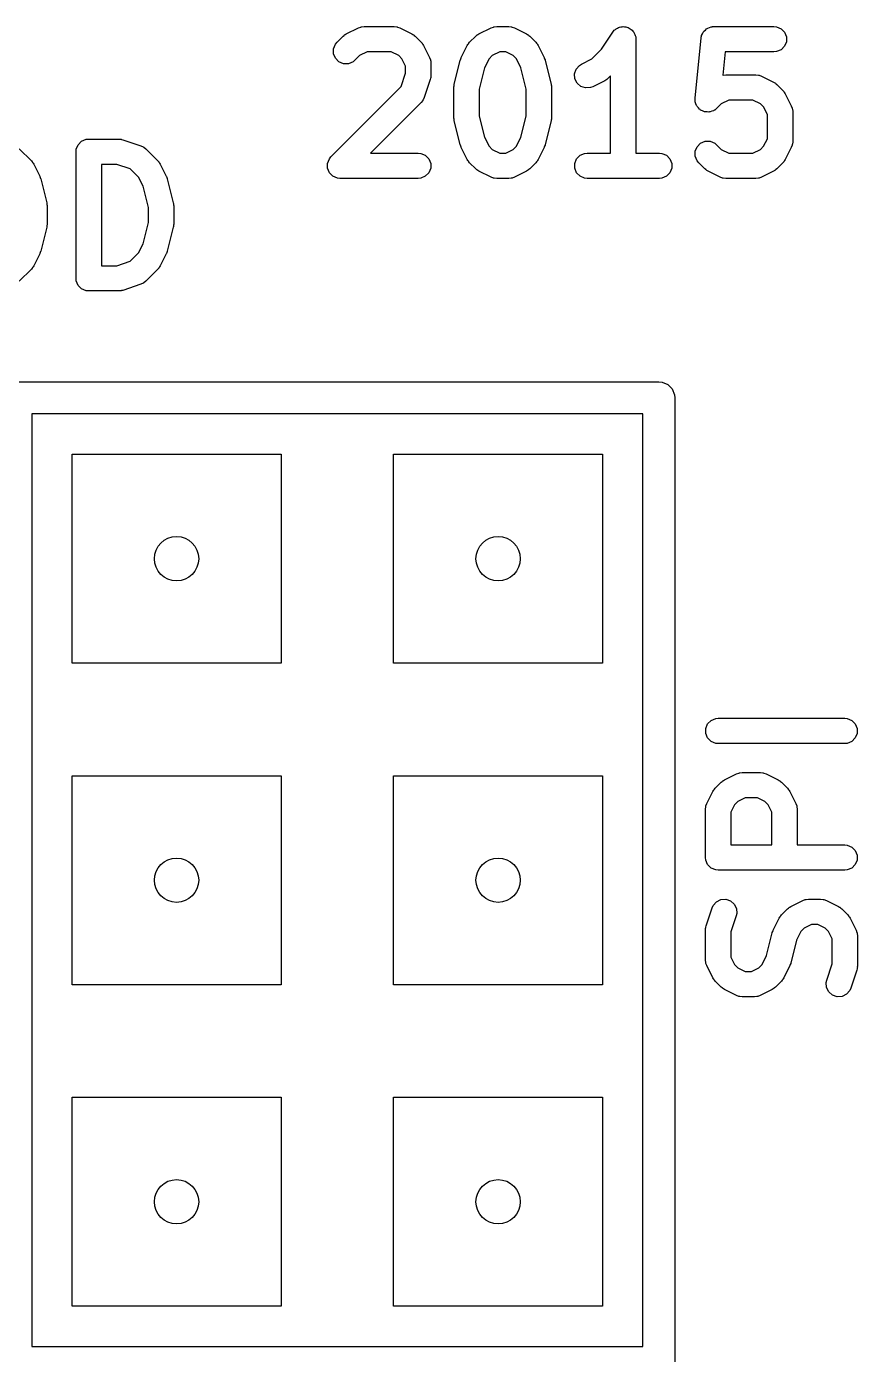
# Model space of a CAD drawing. Extents: x -4.27 to -3.21, y 5.41 to 6.94.
# Drawn here: x -3.4717 to -3.2133, y 6.1225 to 6.5355 of the extents above; entities that cross this region are included whole.
import ezdxf

# ---------------------------------------------------------------- set-up
doc = ezdxf.new("R2010")
doc.units = 0
doc.header["$MEASUREMENT"] = 0
doc.layers.add('BLACK', color=7, linetype='CONTINUOUS')

msp = doc.modelspace()

# ---------------------------------------------------------------- linework, layer by layer
at = {"layer": 'BLACK', "linetype": 'CONTINUOUS'}
for p, q in [((-3.37221, 6.53321), (-3.36846, 6.53509)), ((-3.36846, 6.53509), (-3.36774, 6.53536)), ((-3.36774, 6.53536), (-3.3676, 6.53537)), ((-3.3676, 6.53537), (-3.36746, 6.53543)), ((-3.36746, 6.53543), (-3.3667, 6.5355)), ((-3.3667, 6.5355), (-3.35732, 6.5355)), ((-3.35732, 6.5355), (-3.35655, 6.53543)), ((-3.35655, 6.53543), (-3.35642, 6.53537)), ((-3.35642, 6.53537), (-3.35628, 6.53536)), ((-3.35628, 6.53536), (-3.35556, 6.53509)), ((-3.35556, 6.53509), (-3.35181, 6.53321)), ((-3.33096, 6.53321), (-3.32721, 6.53509)), ((-3.32721, 6.53509), (-3.32649, 6.53536)), ((-3.32649, 6.53536), (-3.32635, 6.53537)), ((-3.32635, 6.53537), (-3.32622, 6.53543)), ((-3.32622, 6.53543), (-3.32545, 6.5355)), ((-3.32545, 6.5355), (-3.3217, 6.5355)), ((-3.3217, 6.5355), (-3.32093, 6.53543)), ((-3.32093, 6.53543), (-3.3208, 6.53537)), ((-3.3208, 6.53537), (-3.32066, 6.53536)), ((-3.32066, 6.53536), (-3.31994, 6.53509)), ((-3.31994, 6.53509), (-3.31619, 6.53321)), ((-3.29289, 6.52845), (-3.28936, 6.53375)), ((-3.28936, 6.53375), (-3.28935, 6.53376)), ((-3.28936, 6.53375), (-3.28936, 6.53375)), ((-3.28936, 6.53375), (-3.28936, 6.53375)), ((-3.28935, 6.53376), (-3.28887, 6.53435)), ((-3.28887, 6.53435), (-3.28854, 6.53456)), ((-3.28854, 6.53456), (-3.28827, 6.53484)), ((-3.28827, 6.53484), (-3.28791, 6.53499)), ((-3.28791, 6.53499), (-3.28759, 6.5352)), ((-3.28759, 6.5352), (-3.28721, 6.53528)), ((-3.28721, 6.53528), (-3.28685, 6.53543)), ((-3.28685, 6.53543), (-3.28646, 6.53543)), ((-3.28646, 6.53543), (-3.28609, 6.5355)), ((-3.28609, 6.5355), (-3.2857, 6.53543)), ((-3.2857, 6.53543), (-3.28531, 6.53543)), ((-3.28531, 6.53543), (-3.28496, 6.53528)), ((-3.28496, 6.53528), (-3.28458, 6.53521)), ((-3.28458, 6.53521), (-3.28425, 6.53499)), ((-3.28425, 6.53499), (-3.28389, 6.53484)), ((-3.28389, 6.53484), (-3.28362, 6.53457)), ((-3.28362, 6.53457), (-3.2833, 6.53435)), ((-3.2833, 6.53435), (-3.28308, 6.53403)), ((-3.28308, 6.53403), (-3.28281, 6.53375)), ((-3.28281, 6.53375), (-3.28266, 6.5334)), ((-3.26145, 6.53322), (-3.26123, 6.53375)), ((-3.26123, 6.53375), (-3.26109, 6.53389)), ((-3.26109, 6.53389), (-3.261, 6.53407)), ((-3.261, 6.53407), (-3.26055, 6.53443)), ((-3.26055, 6.53443), (-3.26015, 6.53484)), ((-3.26015, 6.53484), (-3.25996, 6.53492)), ((-3.25996, 6.53492), (-3.25981, 6.53504)), ((-3.25981, 6.53504), (-3.25926, 6.53521)), ((-3.25926, 6.53521), (-3.25873, 6.53543)), ((-3.25873, 6.53543), (-3.25843, 6.53546)), ((-3.25843, 6.53546), (-3.25834, 6.53548)), ((-3.25834, 6.53548), (-3.25824, 6.53548)), ((-3.25824, 6.53548), (-3.25796, 6.5355)), ((-3.25796, 6.5355), (-3.23921, 6.5355)), ((-3.23921, 6.5355), (-3.23844, 6.53543)), ((-3.23844, 6.53543), (-3.23703, 6.53484)), ((-3.23703, 6.53484), (-3.23594, 6.53375)), ((-3.23594, 6.53375), (-3.23535, 6.53233)), ((-3.37618, 6.52858), (-3.37559, 6.53)), ((-3.37559, 6.53), (-3.3751, 6.5306)), ((-3.3751, 6.5306), (-3.37323, 6.53248)), ((-3.37323, 6.53248), (-3.37293, 6.53272)), ((-3.37293, 6.53272), (-3.37286, 6.5328)), ((-3.37286, 6.5328), (-3.37274, 6.53288)), ((-3.37274, 6.53288), (-3.37263, 6.53296)), ((-3.37263, 6.53296), (-3.37254, 6.533)), ((-3.37254, 6.533), (-3.37221, 6.53321)), ((-3.35181, 6.53321), (-3.35148, 6.533)), ((-3.35148, 6.533), (-3.35139, 6.53296)), ((-3.35139, 6.53296), (-3.35128, 6.53288)), ((-3.35128, 6.53288), (-3.35116, 6.5328)), ((-3.35116, 6.5328), (-3.35109, 6.53272)), ((-3.35109, 6.53272), (-3.35079, 6.53248)), ((-3.35079, 6.53248), (-3.34891, 6.5306)), ((-3.34891, 6.5306), (-3.34867, 6.5303)), ((-3.34867, 6.5303), (-3.34859, 6.53023)), ((-3.34859, 6.53023), (-3.34851, 6.53011)), ((-3.34851, 6.53011), (-3.34842, 6.53)), ((-3.34842, 6.53), (-3.34839, 6.52991)), ((-3.34839, 6.52991), (-3.34818, 6.52958)), ((-3.3346, 6.52958), (-3.33439, 6.52991)), ((-3.33439, 6.52991), (-3.33435, 6.53)), ((-3.33435, 6.53), (-3.33426, 6.53011)), ((-3.33426, 6.53011), (-3.33419, 6.53023)), ((-3.33419, 6.53023), (-3.33411, 6.5303)), ((-3.33411, 6.5303), (-3.33386, 6.5306)), ((-3.33386, 6.5306), (-3.33198, 6.53248)), ((-3.33198, 6.53248), (-3.33168, 6.53272)), ((-3.33168, 6.53272), (-3.33161, 6.5328)), ((-3.33161, 6.5328), (-3.3315, 6.53288)), ((-3.3315, 6.53288), (-3.33139, 6.53296)), ((-3.33139, 6.53296), (-3.33129, 6.533)), ((-3.33129, 6.533), (-3.33096, 6.53321)), ((-3.31619, 6.53321), (-3.31586, 6.533)), ((-3.31586, 6.533), (-3.31577, 6.53296)), ((-3.31577, 6.53296), (-3.31566, 6.53288)), ((-3.31566, 6.53288), (-3.31554, 6.5328)), ((-3.31554, 6.5328), (-3.31547, 6.53272)), ((-3.31547, 6.53272), (-3.31517, 6.53248)), ((-3.31517, 6.53248), (-3.31329, 6.5306)), ((-3.31329, 6.5306), (-3.31305, 6.5303)), ((-3.31305, 6.5303), (-3.31297, 6.53023)), ((-3.31297, 6.53023), (-3.31289, 6.53011)), ((-3.31289, 6.53011), (-3.3128, 6.53)), ((-3.3128, 6.53), (-3.31276, 6.52991)), ((-3.31276, 6.52991), (-3.31256, 6.52958)), ((-3.28266, 6.5334), (-3.28245, 6.53308)), ((-3.28245, 6.53308), (-3.28237, 6.53269)), ((-3.28237, 6.53269), (-3.28222, 6.53233)), ((-3.28222, 6.53233), (-3.28215, 6.53157)), ((-3.28215, 6.53157), (-3.28214, 6.53157)), ((-3.28214, 6.53157), (-3.28214, 6.53157)), ((-3.28214, 6.53157), (-3.28214, 6.53157)), ((-3.28214, 6.53157), (-3.28214, 6.49613)), ((-3.26375, 6.51321), (-3.26188, 6.53196)), ((-3.26188, 6.53196), (-3.26182, 6.53224)), ((-3.26182, 6.53233), (-3.26178, 6.53242)), ((-3.26182, 6.53224), (-3.26182, 6.53233)), ((-3.26178, 6.53242), (-3.26173, 6.53271)), ((-3.26173, 6.53271), (-3.26145, 6.53322)), ((-3.23535, 6.5308), (-3.23594, 6.52938)), ((-3.23535, 6.53233), (-3.23535, 6.5308)), ((-3.37618, 6.52705), (-3.37618, 6.52858)), ((-3.37559, 6.52563), (-3.37618, 6.52705)), ((-3.37451, 6.52454), (-3.37559, 6.52563)), ((-3.36811, 6.52646), (-3.36954, 6.52503)), ((-3.36577, 6.52763), (-3.36811, 6.52646)), ((-3.35825, 6.52763), (-3.36577, 6.52763)), ((-3.35591, 6.52646), (-3.35825, 6.52763)), ((-3.35493, 6.52548), (-3.35591, 6.52646)), ((-3.35376, 6.52314), (-3.35493, 6.52548)), ((-3.34818, 6.52958), (-3.3463, 6.52583)), ((-3.3463, 6.52583), (-3.34603, 6.52511)), ((-3.33663, 6.52543), (-3.33651, 6.52575)), ((-3.33651, 6.52575), (-3.33649, 6.52577)), ((-3.33649, 6.52577), (-3.33647, 6.52583)), ((-3.33647, 6.52583), (-3.3346, 6.52958)), ((-3.32784, 6.52548), (-3.32924, 6.52269)), ((-3.32687, 6.52646), (-3.32784, 6.52548)), ((-3.32452, 6.52763), (-3.32687, 6.52646)), ((-3.32263, 6.52763), (-3.32452, 6.52763)), ((-3.32028, 6.52646), (-3.32263, 6.52763)), ((-3.31931, 6.52548), (-3.32028, 6.52646)), ((-3.31792, 6.52269), (-3.31931, 6.52548)), ((-3.31256, 6.52958), (-3.31068, 6.52583)), ((-3.31068, 6.52583), (-3.31066, 6.52577)), ((-3.31066, 6.52577), (-3.31064, 6.52575)), ((-3.31064, 6.52575), (-3.31053, 6.52543)), ((-3.29591, 6.52543), (-3.29289, 6.52845)), ((-3.2544, 6.52763), (-3.25512, 6.52037)), ((-3.23921, 6.52763), (-3.2544, 6.52763)), ((-3.23844, 6.5277), (-3.23921, 6.52763)), ((-3.23703, 6.52829), (-3.23844, 6.5277)), ((-3.23594, 6.52938), (-3.23703, 6.52829)), ((-3.37309, 6.52396), (-3.37451, 6.52454)), ((-3.37155, 6.52396), (-3.37309, 6.52396)), ((-3.37013, 6.52454), (-3.37155, 6.52396)), ((-3.36954, 6.52503), (-3.37013, 6.52454)), ((-3.35376, 6.52096), (-3.35376, 6.52314)), ((-3.34603, 6.52511), (-3.34602, 6.52497)), ((-3.34602, 6.52497), (-3.34596, 6.52484)), ((-3.34596, 6.52484), (-3.34589, 6.52407)), ((-3.34589, 6.52407), (-3.34589, 6.52032)), ((-3.33864, 6.51752), (-3.33677, 6.52502)), ((-3.33677, 6.52502), (-3.33675, 6.52508)), ((-3.33675, 6.52511), (-3.33663, 6.52543)), ((-3.33675, 6.52508), (-3.33675, 6.52511)), ((-3.32924, 6.52269), (-3.33089, 6.51608)), ((-3.31627, 6.51608), (-3.31792, 6.52269)), ((-3.31053, 6.52543), (-3.31041, 6.52511)), ((-3.31041, 6.52511), (-3.3104, 6.52508)), ((-3.3104, 6.52508), (-3.31038, 6.52502)), ((-3.31038, 6.52502), (-3.30851, 6.51752)), ((-3.30124, 6.52081), (-3.30075, 6.52227)), ((-3.30075, 6.52227), (-3.29974, 6.52343)), ((-3.29974, 6.52343), (-3.29909, 6.52384)), ((-3.29909, 6.52384), (-3.29591, 6.52543)), ((-3.35514, 6.51682), (-3.35376, 6.52096)), ((-3.34609, 6.51907), (-3.34796, 6.51345)), ((-3.346, 6.51945), (-3.34609, 6.51907)), ((-3.34596, 6.51955), (-3.346, 6.51945)), ((-3.34595, 6.51969), (-3.34596, 6.51955)), ((-3.34592, 6.51983), (-3.34595, 6.51969)), ((-3.34589, 6.52032), (-3.34592, 6.51993)), ((-3.34592, 6.51993), (-3.34592, 6.51983)), ((-3.33872, 6.51705), (-3.33869, 6.51734)), ((-3.33869, 6.51734), (-3.33866, 6.51739)), ((-3.33866, 6.51739), (-3.33864, 6.51752)), ((-3.30851, 6.51752), (-3.30849, 6.51739)), ((-3.30849, 6.51739), (-3.30847, 6.51734)), ((-3.30847, 6.51734), (-3.30844, 6.51705)), ((-3.30113, 6.51928), (-3.30124, 6.52081)), ((-3.30044, 6.5179), (-3.30113, 6.51928)), ((-3.29928, 6.5169), (-3.30044, 6.5179)), ((-3.29182, 6.51867), (-3.29557, 6.5168)), ((-3.29149, 6.51888), (-3.29182, 6.51867)), ((-3.29139, 6.51892), (-3.29149, 6.51888)), ((-3.29129, 6.51901), (-3.29139, 6.51892)), ((-3.29117, 6.51908), (-3.29129, 6.51901)), ((-3.2911, 6.51916), (-3.29117, 6.51908)), ((-3.2908, 6.51941), (-3.2911, 6.51916)), ((-3.29002, 6.52019), (-3.2908, 6.51941)), ((-3.29002, 6.49613), (-3.29002, 6.52019)), ((-3.25512, 6.52037), (-3.25511, 6.52038)), ((-3.25511, 6.52038), (-3.25498, 6.52043)), ((-3.25498, 6.52043), (-3.25421, 6.52051)), ((-3.25421, 6.52051), (-3.24484, 6.52051)), ((-3.24484, 6.52051), (-3.24407, 6.52043)), ((-3.24407, 6.52043), (-3.24394, 6.52038)), ((-3.24394, 6.52038), (-3.2438, 6.52037)), ((-3.2438, 6.52037), (-3.24308, 6.52009)), ((-3.24308, 6.52009), (-3.23933, 6.51821)), ((-3.23933, 6.51821), (-3.239, 6.51801)), ((-3.239, 6.51801), (-3.2389, 6.51797)), ((-3.2389, 6.51797), (-3.23879, 6.51788)), ((-3.23879, 6.51788), (-3.23867, 6.5178)), ((-3.23867, 6.5178), (-3.23861, 6.51772)), ((-3.23861, 6.51772), (-3.2383, 6.51748)), ((-3.2383, 6.51748), (-3.23643, 6.5156)), ((-3.37698, 6.49498), (-3.35514, 6.51682)), ((-3.34796, 6.51345), (-3.34828, 6.51274)), ((-3.33876, 6.51676), (-3.33872, 6.51705)), ((-3.33875, 6.5167), (-3.33876, 6.51676)), ((-3.33876, 6.51657), (-3.33875, 6.5167)), ((-3.33876, 6.50719), (-3.33876, 6.51657)), ((-3.33089, 6.51608), (-3.33089, 6.50768)), ((-3.31627, 6.50768), (-3.31627, 6.51608)), ((-3.30844, 6.51705), (-3.3084, 6.51676)), ((-3.3084, 6.51676), (-3.3084, 6.5167)), ((-3.3084, 6.5167), (-3.30839, 6.51657)), ((-3.30839, 6.51657), (-3.30839, 6.50719)), ((-3.29782, 6.51641), (-3.29928, 6.5169)), ((-3.29629, 6.51652), (-3.29782, 6.51641)), ((-3.29557, 6.5168), (-3.29629, 6.51652)), ((-3.26375, 6.51244), (-3.26375, 6.51321)), ((-3.23643, 6.5156), (-3.23618, 6.5153)), ((-3.23618, 6.5153), (-3.2361, 6.51523)), ((-3.2361, 6.51523), (-3.23603, 6.51511)), ((-3.23603, 6.51511), (-3.23594, 6.51501)), ((-3.23594, 6.51501), (-3.2359, 6.51491)), ((-3.2359, 6.51491), (-3.23569, 6.51458)), ((-3.23569, 6.51458), (-3.23382, 6.51083)), ((-3.34891, 6.51191), (-3.36469, 6.49613)), ((-3.34842, 6.51251), (-3.34891, 6.51191)), ((-3.34837, 6.51264), (-3.34842, 6.51251)), ((-3.34828, 6.51274), (-3.34837, 6.51264)), ((-3.2637, 6.51225), (-3.26375, 6.51244)), ((-3.2637, 6.51205), (-3.2637, 6.51225)), ((-3.26348, 6.51152), (-3.2637, 6.51205)), ((-3.26331, 6.51097), (-3.26348, 6.51152)), ((-3.26318, 6.51081), (-3.26331, 6.51097)), ((-3.26311, 6.51063), (-3.26318, 6.51081)), ((-3.2627, 6.51022), (-3.26311, 6.51063)), ((-3.26234, 6.50978), (-3.2627, 6.51022)), ((-3.26216, 6.50969), (-3.26234, 6.50978)), ((-3.26202, 6.50955), (-3.26216, 6.50969)), ((-3.26149, 6.50932), (-3.26202, 6.50955)), ((-3.26098, 6.50905), (-3.26149, 6.50932)), ((-3.26079, 6.50903), (-3.26098, 6.50905)), ((-3.2606, 6.50896), (-3.26079, 6.50903)), ((-3.26003, 6.50896), (-3.2606, 6.50896)), ((-3.25945, 6.5089), (-3.26003, 6.50896)), ((-3.25927, 6.50896), (-3.25945, 6.5089)), ((-3.25907, 6.50896), (-3.25927, 6.50896)), ((-3.25853, 6.50918), (-3.25907, 6.50896)), ((-3.25798, 6.50934), (-3.25853, 6.50918)), ((-3.25783, 6.50947), (-3.25798, 6.50934)), ((-3.25765, 6.50955), (-3.25783, 6.50947)), ((-3.25705, 6.51003), (-3.25765, 6.50955)), ((-3.25563, 6.51146), (-3.25705, 6.51003)), ((-3.25328, 6.51263), (-3.25563, 6.51146)), ((-3.24577, 6.51263), (-3.25328, 6.51263)), ((-3.24342, 6.51146), (-3.24577, 6.51263)), ((-3.24245, 6.51049), (-3.24342, 6.51146)), ((-3.24127, 6.50814), (-3.24245, 6.51049)), ((-3.23382, 6.51083), (-3.23354, 6.51011)), ((-3.23354, 6.51011), (-3.23353, 6.50997)), ((-3.23353, 6.50997), (-3.23348, 6.50984)), ((-3.23348, 6.50984), (-3.2334, 6.50907)), ((-3.2334, 6.50907), (-3.2334, 6.4997)), ((-3.33875, 6.50706), (-3.33876, 6.50719)), ((-3.33876, 6.507), (-3.33875, 6.50706)), ((-3.33872, 6.50672), (-3.33876, 6.507)), ((-3.33869, 6.50643), (-3.33872, 6.50672)), ((-3.33866, 6.50637), (-3.33869, 6.50643)), ((-3.33864, 6.50624), (-3.33866, 6.50637)), ((-3.33677, 6.49874), (-3.33864, 6.50624)), ((-3.33089, 6.50768), (-3.32924, 6.50107)), ((-3.31792, 6.50107), (-3.31627, 6.50768)), ((-3.30851, 6.50624), (-3.31038, 6.49874)), ((-3.30849, 6.50637), (-3.30851, 6.50624)), ((-3.30847, 6.50643), (-3.30849, 6.50637)), ((-3.30844, 6.50672), (-3.30847, 6.50643)), ((-3.3084, 6.507), (-3.30844, 6.50672)), ((-3.30839, 6.50719), (-3.3084, 6.50706)), ((-3.3084, 6.50706), (-3.3084, 6.507)), ((-3.24127, 6.50062), (-3.24127, 6.50814)), ((-3.32924, 6.50107), (-3.32784, 6.49828)), ((-3.31931, 6.49828), (-3.31792, 6.50107)), ((-3.47392, 6.49748), (-3.47017, 6.49373)), ((-3.45627, 6.49657), (-3.45619, 6.49733)), ((-3.45627, 6.4572), (-3.45627, 6.49657)), ((-3.45619, 6.49733), (-3.4556, 6.49875)), ((-3.4556, 6.49875), (-3.45452, 6.49984)), ((-3.45452, 6.49984), (-3.4531, 6.50043)), ((-3.4531, 6.50043), (-3.45233, 6.5005)), ((-3.45233, 6.5005), (-3.44296, 6.5005)), ((-3.44296, 6.5005), (-3.44257, 6.50046)), ((-3.44257, 6.50046), (-3.44246, 6.50047)), ((-3.44246, 6.50047), (-3.44233, 6.50044)), ((-3.44233, 6.50044), (-3.44219, 6.50043)), ((-3.44219, 6.50043), (-3.44209, 6.50039)), ((-3.44209, 6.50039), (-3.44171, 6.5003)), ((-3.44171, 6.5003), (-3.43609, 6.49843)), ((-3.43609, 6.49843), (-3.43538, 6.49811)), ((-3.43538, 6.49811), (-3.43528, 6.49802)), ((-3.43528, 6.49802), (-3.43514, 6.49796)), ((-3.43514, 6.49796), (-3.43455, 6.49748)), ((-3.43455, 6.49748), (-3.4308, 6.49373)), ((-3.33675, 6.49868), (-3.33677, 6.49874)), ((-3.33675, 6.49866), (-3.33675, 6.49868)), ((-3.33663, 6.49834), (-3.33675, 6.49866)), ((-3.33651, 6.49801), (-3.33663, 6.49834)), ((-3.33649, 6.49799), (-3.33651, 6.49801)), ((-3.33647, 6.49793), (-3.33649, 6.49799)), ((-3.3346, 6.49418), (-3.33647, 6.49793)), ((-3.32784, 6.49828), (-3.32687, 6.49731)), ((-3.32687, 6.49731), (-3.32452, 6.49613)), ((-3.32263, 6.49613), (-3.32028, 6.49731)), ((-3.32028, 6.49731), (-3.31931, 6.49828)), ((-3.31068, 6.49793), (-3.31256, 6.49418)), ((-3.31066, 6.49799), (-3.31068, 6.49793)), ((-3.31064, 6.49801), (-3.31066, 6.49799)), ((-3.31053, 6.49834), (-3.31064, 6.49801)), ((-3.31041, 6.49866), (-3.31053, 6.49834)), ((-3.3104, 6.49868), (-3.31041, 6.49866)), ((-3.31038, 6.49874), (-3.3104, 6.49868)), ((-3.2637, 6.49671), (-3.26311, 6.49813)), ((-3.2637, 6.49518), (-3.2637, 6.49671)), ((-3.26311, 6.49813), (-3.26202, 6.49922)), ((-3.26202, 6.49922), (-3.2606, 6.49981)), ((-3.2606, 6.49981), (-3.25907, 6.49981)), ((-3.25907, 6.49981), (-3.25765, 6.49922)), ((-3.25765, 6.49922), (-3.25705, 6.49873)), ((-3.25705, 6.49873), (-3.25563, 6.49731)), ((-3.25563, 6.49731), (-3.25328, 6.49613)), ((-3.24577, 6.49613), (-3.24342, 6.49731)), ((-3.24342, 6.49731), (-3.24245, 6.49828)), ((-3.24245, 6.49828), (-3.24127, 6.50062)), ((-3.23382, 6.49793), (-3.23569, 6.49418)), ((-3.23354, 6.49866), (-3.23382, 6.49793)), ((-3.23353, 6.4988), (-3.23354, 6.49866)), ((-3.23348, 6.49893), (-3.23353, 6.4988)), ((-3.2334, 6.4997), (-3.23348, 6.49893)), ((-3.47017, 6.49373), (-3.46992, 6.49342)), ((-3.46992, 6.49342), (-3.46984, 6.49336)), ((-3.46984, 6.49336), (-3.46977, 6.49324)), ((-3.46977, 6.49324), (-3.46968, 6.49313)), ((-3.46968, 6.49313), (-3.46964, 6.49303)), ((-3.46964, 6.49303), (-3.46943, 6.4927)), ((-3.46943, 6.4927), (-3.46756, 6.48895)), ((-3.4436, 6.49263), (-3.44839, 6.49263)), ((-3.44839, 6.49263), (-3.44839, 6.46113)), ((-3.43946, 6.49125), (-3.4436, 6.49263)), ((-3.4308, 6.49373), (-3.43055, 6.49342)), ((-3.43055, 6.49342), (-3.43047, 6.49336)), ((-3.43047, 6.49336), (-3.4304, 6.49324)), ((-3.4304, 6.49324), (-3.43031, 6.49313)), ((-3.43031, 6.49313), (-3.43027, 6.49303)), ((-3.43027, 6.49303), (-3.43006, 6.4927)), ((-3.43006, 6.4927), (-3.42819, 6.48895)), ((-3.37806, 6.49296), (-3.37747, 6.49438)), ((-3.37806, 6.49143), (-3.37806, 6.49296)), ((-3.37747, 6.49438), (-3.37698, 6.49498)), ((-3.36469, 6.49613), (-3.34982, 6.49613)), ((-3.34982, 6.49613), (-3.34906, 6.49606)), ((-3.34906, 6.49606), (-3.34764, 6.49547)), ((-3.34764, 6.49547), (-3.34655, 6.49438)), ((-3.34655, 6.49438), (-3.34596, 6.49296)), ((-3.34596, 6.49296), (-3.34596, 6.49143)), ((-3.33439, 6.49385), (-3.3346, 6.49418)), ((-3.33435, 6.49376), (-3.33439, 6.49385)), ((-3.33426, 6.49365), (-3.33435, 6.49376)), ((-3.33419, 6.49353), (-3.33426, 6.49365)), ((-3.33411, 6.49346), (-3.33419, 6.49353)), ((-3.33386, 6.49316), (-3.33411, 6.49346)), ((-3.33198, 6.49129), (-3.33386, 6.49316)), ((-3.32452, 6.49613), (-3.32263, 6.49613)), ((-3.31329, 6.49316), (-3.31517, 6.49129)), ((-3.31305, 6.49346), (-3.31329, 6.49316)), ((-3.31297, 6.49353), (-3.31305, 6.49346)), ((-3.31289, 6.49365), (-3.31297, 6.49353)), ((-3.3128, 6.49376), (-3.31289, 6.49365)), ((-3.31276, 6.49385), (-3.3128, 6.49376)), ((-3.31256, 6.49418), (-3.31276, 6.49385)), ((-3.30119, 6.49296), (-3.3006, 6.49438)), ((-3.30119, 6.49143), (-3.30119, 6.49296)), ((-3.3006, 6.49438), (-3.29952, 6.49547)), ((-3.29952, 6.49547), (-3.2981, 6.49606)), ((-3.2981, 6.49606), (-3.29733, 6.49613)), ((-3.29733, 6.49613), (-3.29002, 6.49613)), ((-3.28214, 6.49613), (-3.27483, 6.49613)), ((-3.27483, 6.49613), (-3.27406, 6.49606)), ((-3.27406, 6.49606), (-3.27265, 6.49547)), ((-3.27265, 6.49547), (-3.27156, 6.49438)), ((-3.27156, 6.49438), (-3.27097, 6.49296)), ((-3.27097, 6.49296), (-3.27097, 6.49143)), ((-3.26311, 6.49376), (-3.2637, 6.49518)), ((-3.26262, 6.49316), (-3.26311, 6.49376)), ((-3.26074, 6.49129), (-3.26262, 6.49316)), ((-3.25328, 6.49613), (-3.24577, 6.49613)), ((-3.23643, 6.49316), (-3.2383, 6.49129)), ((-3.23618, 6.49346), (-3.23643, 6.49316)), ((-3.2361, 6.49353), (-3.23618, 6.49346)), ((-3.23603, 6.49365), (-3.2361, 6.49353)), ((-3.23594, 6.49376), (-3.23603, 6.49365)), ((-3.2359, 6.49385), (-3.23594, 6.49376)), ((-3.23569, 6.49418), (-3.2359, 6.49385)), ((-3.46756, 6.48895), (-3.46753, 6.4889)), ((-3.46753, 6.4889), (-3.46752, 6.48887)), ((-3.46752, 6.48887), (-3.4674, 6.48855)), ((-3.4674, 6.48855), (-3.46728, 6.48823)), ((-3.43682, 6.48861), (-3.43946, 6.49125)), ((-3.43542, 6.48582), (-3.43682, 6.48861)), ((-3.42819, 6.48895), (-3.42816, 6.4889)), ((-3.42816, 6.4889), (-3.42815, 6.48887)), ((-3.42815, 6.48887), (-3.42803, 6.48855)), ((-3.42803, 6.48855), (-3.42791, 6.48823)), ((-3.37747, 6.49001), (-3.37806, 6.49143)), ((-3.37638, 6.48892), (-3.37747, 6.49001)), ((-3.37496, 6.48833), (-3.37638, 6.48892)), ((-3.3742, 6.48826), (-3.37496, 6.48833)), ((-3.34906, 6.48833), (-3.34982, 6.48826)), ((-3.34764, 6.48892), (-3.34906, 6.48833)), ((-3.34655, 6.49001), (-3.34764, 6.48892)), ((-3.34596, 6.49143), (-3.34655, 6.49001)), ((-3.33168, 6.49104), (-3.33198, 6.49129)), ((-3.33161, 6.49096), (-3.33168, 6.49104)), ((-3.3315, 6.49089), (-3.33161, 6.49096)), ((-3.33139, 6.4908), (-3.3315, 6.49089)), ((-3.33129, 6.49076), (-3.33139, 6.4908)), ((-3.33096, 6.49055), (-3.33129, 6.49076)), ((-3.32721, 6.48867), (-3.33096, 6.49055)), ((-3.32649, 6.4884), (-3.32721, 6.48867)), ((-3.32635, 6.48839), (-3.32649, 6.4884)), ((-3.32622, 6.48833), (-3.32635, 6.48839)), ((-3.32545, 6.48826), (-3.32622, 6.48833)), ((-3.32093, 6.48833), (-3.3217, 6.48826)), ((-3.3208, 6.48839), (-3.32093, 6.48833)), ((-3.32066, 6.4884), (-3.3208, 6.48839)), ((-3.31994, 6.48867), (-3.32066, 6.4884)), ((-3.31619, 6.49055), (-3.31994, 6.48867)), ((-3.31586, 6.49076), (-3.31619, 6.49055)), ((-3.31577, 6.4908), (-3.31586, 6.49076)), ((-3.31566, 6.49089), (-3.31577, 6.4908)), ((-3.31554, 6.49096), (-3.31566, 6.49089)), ((-3.31547, 6.49104), (-3.31554, 6.49096)), ((-3.31517, 6.49129), (-3.31547, 6.49104)), ((-3.3006, 6.49001), (-3.30119, 6.49143)), ((-3.29952, 6.48892), (-3.3006, 6.49001)), ((-3.2981, 6.48833), (-3.29952, 6.48892)), ((-3.29733, 6.48826), (-3.2981, 6.48833)), ((-3.27406, 6.48833), (-3.27483, 6.48826)), ((-3.27265, 6.48892), (-3.27406, 6.48833)), ((-3.27156, 6.49001), (-3.27265, 6.48892)), ((-3.27097, 6.49143), (-3.27156, 6.49001)), ((-3.26044, 6.49104), (-3.26074, 6.49129)), ((-3.26037, 6.49096), (-3.26044, 6.49104)), ((-3.26026, 6.49089), (-3.26037, 6.49096)), ((-3.26015, 6.4908), (-3.26026, 6.49089)), ((-3.26005, 6.49076), (-3.26015, 6.4908)), ((-3.25972, 6.49055), (-3.26005, 6.49076)), ((-3.25597, 6.48867), (-3.25972, 6.49055)), ((-3.25525, 6.4884), (-3.25597, 6.48867)), ((-3.25511, 6.48839), (-3.25525, 6.4884)), ((-3.25498, 6.48833), (-3.25511, 6.48839)), ((-3.25421, 6.48826), (-3.25498, 6.48833)), ((-3.24407, 6.48833), (-3.24484, 6.48826)), ((-3.24394, 6.48839), (-3.24407, 6.48833)), ((-3.2438, 6.4884), (-3.24394, 6.48839)), ((-3.24308, 6.48867), (-3.2438, 6.4884)), ((-3.23933, 6.49055), (-3.24308, 6.48867)), ((-3.239, 6.49076), (-3.23933, 6.49055)), ((-3.2389, 6.4908), (-3.239, 6.49076)), ((-3.23879, 6.49089), (-3.2389, 6.4908)), ((-3.23867, 6.49096), (-3.23879, 6.49089)), ((-3.23861, 6.49104), (-3.23867, 6.49096)), ((-3.2383, 6.49129), (-3.23861, 6.49104)), ((-3.46728, 6.48823), (-3.46728, 6.4882)), ((-3.46728, 6.4882), (-3.46726, 6.48815)), ((-3.46726, 6.48815), (-3.46538, 6.48065)), ((-3.43377, 6.47921), (-3.43542, 6.48582)), ((-3.42791, 6.48823), (-3.42791, 6.4882)), ((-3.42791, 6.4882), (-3.42789, 6.48815)), ((-3.42789, 6.48815), (-3.42601, 6.48065)), ((-3.34982, 6.48826), (-3.3742, 6.48826)), ((-3.3217, 6.48826), (-3.32545, 6.48826)), ((-3.27483, 6.48826), (-3.29733, 6.48826)), ((-3.24484, 6.48826), (-3.25421, 6.48826)), ((-3.46538, 6.48065), (-3.46536, 6.48051)), ((-3.46536, 6.48051), (-3.46534, 6.48046)), ((-3.46534, 6.48046), (-3.46531, 6.48017)), ((-3.46531, 6.48017), (-3.46527, 6.47988)), ((-3.42601, 6.48065), (-3.42599, 6.48051)), ((-3.42599, 6.48051), (-3.42597, 6.48046)), ((-3.42597, 6.48046), (-3.42594, 6.48017)), ((-3.42594, 6.48017), (-3.4259, 6.47988)), ((-3.46527, 6.47988), (-3.46528, 6.47983)), ((-3.46528, 6.47983), (-3.46527, 6.47969)), ((-3.46527, 6.47969), (-3.46527, 6.47407)), ((-3.43377, 6.47455), (-3.43377, 6.47921)), ((-3.4259, 6.47988), (-3.42591, 6.47983)), ((-3.42591, 6.47983), (-3.4259, 6.47969)), ((-3.4259, 6.47969), (-3.4259, 6.47407)), ((-3.46538, 6.47311), (-3.46726, 6.46562)), ((-3.46536, 6.47325), (-3.46538, 6.47311)), ((-3.46534, 6.4733), (-3.46536, 6.47325)), ((-3.46531, 6.47359), (-3.46534, 6.4733)), ((-3.46527, 6.47388), (-3.46531, 6.47359)), ((-3.46527, 6.47407), (-3.46528, 6.47393)), ((-3.46528, 6.47393), (-3.46527, 6.47388)), ((-3.43542, 6.46794), (-3.43377, 6.47455)), ((-3.42601, 6.47311), (-3.42789, 6.46562)), ((-3.42599, 6.47325), (-3.42601, 6.47311)), ((-3.42597, 6.4733), (-3.42599, 6.47325)), ((-3.42594, 6.47359), (-3.42597, 6.4733)), ((-3.4259, 6.47388), (-3.42594, 6.47359)), ((-3.4259, 6.47407), (-3.42591, 6.47393)), ((-3.42591, 6.47393), (-3.4259, 6.47388)), ((-3.43682, 6.46515), (-3.43542, 6.46794)), ((-3.46756, 6.46481), (-3.46943, 6.46106)), ((-3.46753, 6.46487), (-3.46756, 6.46481)), ((-3.46752, 6.46489), (-3.46753, 6.46487)), ((-3.4674, 6.46521), (-3.46752, 6.46489)), ((-3.46728, 6.46553), (-3.4674, 6.46521)), ((-3.46726, 6.46562), (-3.46728, 6.46556)), ((-3.46728, 6.46556), (-3.46728, 6.46553)), ((-3.43946, 6.46251), (-3.43682, 6.46515)), ((-3.42819, 6.46481), (-3.43006, 6.46106)), ((-3.42816, 6.46487), (-3.42819, 6.46481)), ((-3.42815, 6.46489), (-3.42816, 6.46487)), ((-3.42803, 6.46521), (-3.42815, 6.46489)), ((-3.42791, 6.46553), (-3.42803, 6.46521)), ((-3.42789, 6.46562), (-3.42791, 6.46556)), ((-3.42791, 6.46556), (-3.42791, 6.46553)), ((-3.47017, 6.46004), (-3.47392, 6.45629)), ((-3.46992, 6.46034), (-3.47017, 6.46004)), ((-3.46984, 6.46041), (-3.46992, 6.46034)), ((-3.46977, 6.46053), (-3.46984, 6.46041)), ((-3.46968, 6.46063), (-3.46977, 6.46053)), ((-3.46964, 6.46073), (-3.46968, 6.46063)), ((-3.46943, 6.46106), (-3.46964, 6.46073)), ((-3.44839, 6.46113), (-3.4436, 6.46113)), ((-3.4436, 6.46113), (-3.43946, 6.46251)), ((-3.4308, 6.46004), (-3.43455, 6.45629)), ((-3.43055, 6.46034), (-3.4308, 6.46004)), ((-3.43047, 6.46041), (-3.43055, 6.46034)), ((-3.4304, 6.46053), (-3.43047, 6.46041)), ((-3.43031, 6.46063), (-3.4304, 6.46053)), ((-3.43027, 6.46073), (-3.43031, 6.46063)), ((-3.43006, 6.46106), (-3.43027, 6.46073)), ((-3.45619, 6.45643), (-3.45627, 6.4572)), ((-3.4556, 6.45501), (-3.45619, 6.45643)), ((-3.43609, 6.45534), (-3.44171, 6.45346)), ((-3.43538, 6.45565), (-3.43609, 6.45534)), ((-3.43528, 6.45574), (-3.43538, 6.45565)), ((-3.43514, 6.4558), (-3.43528, 6.45574)), ((-3.43455, 6.45629), (-3.43514, 6.4558)), ((-3.45452, 6.45392), (-3.4556, 6.45501)), ((-3.4531, 6.45333), (-3.45452, 6.45392)), ((-3.45233, 6.45326), (-3.4531, 6.45333)), ((-3.44296, 6.45326), (-3.45233, 6.45326)), ((-3.44257, 6.4533), (-3.44296, 6.45326)), ((-3.44246, 6.45329), (-3.44257, 6.4533)), ((-3.44233, 6.45332), (-3.44246, 6.45329)), ((-3.44219, 6.45333), (-3.44233, 6.45332)), ((-3.44209, 6.45337), (-3.44219, 6.45333)), ((-3.44171, 6.45346), (-3.44209, 6.45337)), ((-3.475, 6.425), (-3.275, 6.425)), ((-3.275, 6.425), (-3.27402, 6.4249)), ((-3.27402, 6.4249), (-3.27222, 6.42416)), ((-3.27222, 6.42416), (-3.27084, 6.42278)), ((-3.27084, 6.42278), (-3.2701, 6.42098)), ((-3.2701, 6.42098), (-3.27, 6.42)), ((-3.27, 6.42), (-3.27, 6.12)), ((-3.47, 6.415), (-3.47, 6.22)), ((-3.28, 6.415), (-3.47, 6.415)), ((-3.28, 6.125), (-3.28, 6.415)), ((-3.4575, 6.3375), (-3.4575, 6.4025)), ((-3.4575, 6.4025), (-3.3925, 6.4025)), ((-3.3925, 6.4025), (-3.3925, 6.3375)), ((-3.3575, 6.3375), (-3.3575, 6.4025)), ((-3.3575, 6.4025), (-3.2925, 6.4025)), ((-3.2925, 6.4025), (-3.2925, 6.3375)), ((-3.3925, 6.3375), (-3.4575, 6.3375)), ((-3.2925, 6.3375), (-3.3575, 6.3375)), ((-3.25984, 6.31861), (-3.25875, 6.31969)), ((-3.25875, 6.31969), (-3.25733, 6.32028)), ((-3.25733, 6.32028), (-3.25657, 6.32036)), ((-3.25657, 6.32036), (-3.2172, 6.32036)), ((-3.2172, 6.32036), (-3.21643, 6.32028)), ((-3.21643, 6.32028), (-3.21501, 6.31969)), ((-3.21501, 6.31969), (-3.21392, 6.31861)), ((-3.26043, 6.31719), (-3.25984, 6.31861)), ((-3.26043, 6.31565), (-3.26043, 6.31719)), ((-3.25984, 6.31423), (-3.26043, 6.31565)), ((-3.21392, 6.31861), (-3.21333, 6.31719)), ((-3.21333, 6.31565), (-3.21392, 6.31423)), ((-3.21333, 6.31719), (-3.21333, 6.31565)), ((-3.25875, 6.31315), (-3.25984, 6.31423)), ((-3.25733, 6.31256), (-3.25875, 6.31315)), ((-3.25657, 6.31248), (-3.25733, 6.31256)), ((-3.2172, 6.31248), (-3.25657, 6.31248)), ((-3.21643, 6.31256), (-3.2172, 6.31248)), ((-3.21501, 6.31315), (-3.21643, 6.31256)), ((-3.21392, 6.31423), (-3.21501, 6.31315)), ((-3.4575, 6.2375), (-3.4575, 6.3025)), ((-3.4575, 6.3025), (-3.3925, 6.3025)), ((-3.3925, 6.3025), (-3.3925, 6.2375)), ((-3.3575, 6.2375), (-3.3575, 6.3025)), ((-3.3575, 6.3025), (-3.2925, 6.3025)), ((-3.2925, 6.3025), (-3.2925, 6.2375)), ((-3.25458, 6.30119), (-3.25083, 6.30307)), ((-3.25083, 6.30307), (-3.25011, 6.30334)), ((-3.25011, 6.30334), (-3.24997, 6.30335)), ((-3.24997, 6.30335), (-3.24984, 6.30341)), ((-3.24984, 6.30341), (-3.24907, 6.30348)), ((-3.24907, 6.30348), (-3.24344, 6.30348)), ((-3.24344, 6.30348), (-3.24267, 6.30341)), ((-3.24267, 6.30341), (-3.24254, 6.30335)), ((-3.24254, 6.30335), (-3.2424, 6.30334)), ((-3.2424, 6.30334), (-3.24168, 6.30307)), ((-3.24168, 6.30307), (-3.23793, 6.30119)), ((-3.25772, 6.29828), (-3.25748, 6.29858)), ((-3.25748, 6.29858), (-3.2556, 6.30046)), ((-3.2556, 6.30046), (-3.2553, 6.3007)), ((-3.2553, 6.3007), (-3.25523, 6.30078)), ((-3.25523, 6.30078), (-3.25511, 6.30086)), ((-3.25511, 6.30086), (-3.255, 6.30095)), ((-3.255, 6.30095), (-3.25491, 6.30099)), ((-3.25491, 6.30099), (-3.25458, 6.30119)), ((-3.23793, 6.30119), (-3.2376, 6.30099)), ((-3.2376, 6.30099), (-3.23751, 6.30095)), ((-3.23751, 6.30095), (-3.2374, 6.30086)), ((-3.2374, 6.30086), (-3.23728, 6.30078)), ((-3.23728, 6.30078), (-3.23721, 6.3007)), ((-3.23721, 6.3007), (-3.23691, 6.30046)), ((-3.23691, 6.30046), (-3.23503, 6.29858)), ((-3.23503, 6.29858), (-3.23479, 6.29828)), ((-3.26009, 6.29381), (-3.25821, 6.29756)), ((-3.25821, 6.29756), (-3.258, 6.29789)), ((-3.258, 6.29789), (-3.25796, 6.29798)), ((-3.25796, 6.29798), (-3.25788, 6.29809)), ((-3.25788, 6.29809), (-3.2578, 6.29821)), ((-3.2578, 6.29821), (-3.25772, 6.29828)), ((-3.25048, 6.29444), (-3.25146, 6.29346)), ((-3.24814, 6.29561), (-3.25048, 6.29444)), ((-3.24437, 6.29561), (-3.24814, 6.29561)), ((-3.24203, 6.29444), (-3.24437, 6.29561)), ((-3.24105, 6.29346), (-3.24203, 6.29444)), ((-3.23479, 6.29828), (-3.23471, 6.29821)), ((-3.23471, 6.29821), (-3.23463, 6.29809)), ((-3.23463, 6.29809), (-3.23455, 6.29798)), ((-3.23455, 6.29798), (-3.23451, 6.29789)), ((-3.23451, 6.29789), (-3.2343, 6.29756)), ((-3.2343, 6.29756), (-3.23242, 6.29381)), ((-3.2605, 6.29205), (-3.26043, 6.29282)), ((-3.2605, 6.27705), (-3.2605, 6.29205)), ((-3.26043, 6.29282), (-3.26037, 6.29295)), ((-3.26037, 6.29295), (-3.26036, 6.29309)), ((-3.26036, 6.29309), (-3.26009, 6.29381)), ((-3.25146, 6.29346), (-3.25263, 6.29112)), ((-3.25263, 6.29112), (-3.25263, 6.28099)), ((-3.23988, 6.29112), (-3.24105, 6.29346)), ((-3.23988, 6.28099), (-3.23988, 6.29112)), ((-3.23242, 6.29381), (-3.23215, 6.29309)), ((-3.23215, 6.29309), (-3.23214, 6.29295)), ((-3.23214, 6.29295), (-3.23208, 6.29282)), ((-3.23208, 6.29282), (-3.23201, 6.29205)), ((-3.23201, 6.29205), (-3.23201, 6.28099)), ((-3.25263, 6.28099), (-3.23988, 6.28099)), ((-3.23201, 6.28099), (-3.2172, 6.28099)), ((-3.2172, 6.28099), (-3.21643, 6.28091)), ((-3.21643, 6.28091), (-3.21501, 6.28032)), ((-3.21501, 6.28032), (-3.21392, 6.27924)), ((-3.21392, 6.27924), (-3.21333, 6.27782)), ((-3.21333, 6.27782), (-3.21333, 6.27628)), ((-3.26043, 6.27628), (-3.2605, 6.27705)), ((-3.25984, 6.27486), (-3.26043, 6.27628)), ((-3.25875, 6.27378), (-3.25984, 6.27486)), ((-3.25733, 6.27319), (-3.25875, 6.27378)), ((-3.21501, 6.27378), (-3.21643, 6.27319)), ((-3.21392, 6.27486), (-3.21501, 6.27378)), ((-3.21333, 6.27628), (-3.21392, 6.27486)), ((-3.25657, 6.27311), (-3.25733, 6.27319)), ((-3.2172, 6.27311), (-3.25657, 6.27311)), ((-3.21643, 6.27319), (-3.2172, 6.27311)), ((-3.2603, 6.2558), (-3.25843, 6.26142)), ((-3.25843, 6.26142), (-3.25811, 6.26213)), ((-3.25811, 6.26213), (-3.25711, 6.26329)), ((-3.25711, 6.26329), (-3.25573, 6.26397)), ((-3.25573, 6.26397), (-3.2542, 6.26408)), ((-3.2542, 6.26408), (-3.25274, 6.2636)), ((-3.25274, 6.2636), (-3.25158, 6.26259)), ((-3.25158, 6.26259), (-3.25089, 6.26122)), ((-3.25089, 6.26122), (-3.25079, 6.25968)), ((-3.23498, 6.26109), (-3.23468, 6.26133)), ((-3.23468, 6.26133), (-3.23461, 6.26141)), ((-3.23461, 6.26141), (-3.23449, 6.26149)), ((-3.23449, 6.26149), (-3.23438, 6.26158)), ((-3.23438, 6.26158), (-3.23429, 6.26161)), ((-3.23429, 6.26161), (-3.23395, 6.26182)), ((-3.23395, 6.26182), (-3.23021, 6.2637)), ((-3.23021, 6.2637), (-3.22948, 6.26397)), ((-3.22948, 6.26397), (-3.22934, 6.26398)), ((-3.22934, 6.26398), (-3.22921, 6.26404)), ((-3.22921, 6.26404), (-3.22844, 6.26411)), ((-3.22844, 6.26411), (-3.2247, 6.26411)), ((-3.2247, 6.26411), (-3.22393, 6.26404)), ((-3.22393, 6.26404), (-3.2238, 6.26398)), ((-3.2238, 6.26398), (-3.22366, 6.26397)), ((-3.22366, 6.26397), (-3.22293, 6.2637)), ((-3.22293, 6.2637), (-3.21918, 6.26182)), ((-3.21918, 6.26182), (-3.21885, 6.26161)), ((-3.21885, 6.26161), (-3.21876, 6.26158)), ((-3.21876, 6.26158), (-3.21865, 6.26149)), ((-3.21865, 6.26149), (-3.21853, 6.26141)), ((-3.21853, 6.26141), (-3.21846, 6.26133)), ((-3.21846, 6.26133), (-3.21816, 6.26109)), ((-3.25096, 6.25893), (-3.25263, 6.25391)), ((-3.25079, 6.25968), (-3.25096, 6.25893)), ((-3.23947, 6.25444), (-3.23759, 6.25819)), ((-3.23759, 6.25819), (-3.23738, 6.25852)), ((-3.23738, 6.25852), (-3.23734, 6.25861)), ((-3.23734, 6.25861), (-3.23725, 6.25872)), ((-3.23725, 6.25872), (-3.23718, 6.25884)), ((-3.23718, 6.25884), (-3.2371, 6.25891)), ((-3.2371, 6.25891), (-3.23685, 6.25921)), ((-3.23685, 6.25921), (-3.23498, 6.26109)), ((-3.21816, 6.26109), (-3.21629, 6.25921)), ((-3.21629, 6.25921), (-3.21604, 6.25891)), ((-3.21604, 6.25891), (-3.21596, 6.25884)), ((-3.21596, 6.25884), (-3.21589, 6.25872)), ((-3.21589, 6.25872), (-3.2158, 6.25861)), ((-3.2158, 6.25861), (-3.21576, 6.25852)), ((-3.21576, 6.25852), (-3.21555, 6.25819)), ((-3.21555, 6.25819), (-3.21367, 6.25444)), ((-3.2605, 6.25455), (-3.26046, 6.25494)), ((-3.2605, 6.24518), (-3.2605, 6.25455)), ((-3.26047, 6.25504), (-3.26044, 6.25518)), ((-3.26046, 6.25494), (-3.26047, 6.25504)), ((-3.26044, 6.25518), (-3.26043, 6.25532)), ((-3.26043, 6.25532), (-3.26039, 6.25542)), ((-3.26039, 6.25542), (-3.2603, 6.2558)), ((-3.25263, 6.25391), (-3.25263, 6.24611)), ((-3.24153, 6.24655), (-3.23976, 6.25363)), ((-3.23976, 6.25363), (-3.23974, 6.25369)), ((-3.23974, 6.25372), (-3.23962, 6.25404)), ((-3.23974, 6.25369), (-3.23974, 6.25372)), ((-3.23962, 6.25404), (-3.2395, 6.25436)), ((-3.2395, 6.25436), (-3.23949, 6.25438)), ((-3.23949, 6.25438), (-3.23947, 6.25444)), ((-3.23083, 6.25409), (-3.23223, 6.2513)), ((-3.22986, 6.25507), (-3.23083, 6.25409)), ((-3.22752, 6.25624), (-3.22986, 6.25507)), ((-3.22562, 6.25624), (-3.22752, 6.25624)), ((-3.22328, 6.25507), (-3.22562, 6.25624)), ((-3.22231, 6.25409), (-3.22328, 6.25507)), ((-3.22113, 6.25175), (-3.22231, 6.25409)), ((-3.21367, 6.25444), (-3.2134, 6.25372)), ((-3.2134, 6.25372), (-3.21339, 6.25358)), ((-3.21339, 6.25358), (-3.21333, 6.25345)), ((-3.21333, 6.25345), (-3.21326, 6.25268)), ((-3.23223, 6.2513), (-3.234, 6.24422)), ((-3.22113, 6.24394), (-3.22113, 6.25175)), ((-3.21326, 6.25268), (-3.21326, 6.2433)), ((-3.26043, 6.24441), (-3.2605, 6.24518)), ((-3.25263, 6.24611), (-3.25146, 6.24376)), ((-3.24293, 6.24376), (-3.24153, 6.24655)), ((-3.26037, 6.24428), (-3.26043, 6.24441)), ((-3.26036, 6.24414), (-3.26037, 6.24428)), ((-3.26009, 6.24342), (-3.26036, 6.24414)), ((-3.25821, 6.23967), (-3.26009, 6.24342)), ((-3.25146, 6.24376), (-3.25048, 6.24279)), ((-3.25048, 6.24279), (-3.24814, 6.24162)), ((-3.24814, 6.24162), (-3.24625, 6.24162)), ((-3.24625, 6.24162), (-3.2439, 6.24279)), ((-3.2439, 6.24279), (-3.24293, 6.24376)), ((-3.2343, 6.24342), (-3.23617, 6.23967)), ((-3.23428, 6.24347), (-3.2343, 6.24342)), ((-3.23426, 6.2435), (-3.23428, 6.24347)), ((-3.23414, 6.24382), (-3.23426, 6.2435)), ((-3.23402, 6.24414), (-3.23414, 6.24382)), ((-3.234, 6.24422), (-3.23402, 6.24417)), ((-3.23402, 6.24417), (-3.23402, 6.24414)), ((-3.22281, 6.23892), (-3.22113, 6.24394)), ((-3.21346, 6.24206), (-3.21534, 6.23643)), ((-3.21337, 6.24244), (-3.21346, 6.24206)), ((-3.21333, 6.24254), (-3.21337, 6.24244)), ((-3.21332, 6.24267), (-3.21333, 6.24254)), ((-3.21329, 6.24281), (-3.21332, 6.24267)), ((-3.21326, 6.2433), (-3.2133, 6.24291)), ((-3.2133, 6.24291), (-3.21329, 6.24281)), ((-3.3925, 6.2375), (-3.4575, 6.2375)), ((-3.2925, 6.2375), (-3.3575, 6.2375)), ((-3.258, 6.23934), (-3.25821, 6.23967)), ((-3.25796, 6.23924), (-3.258, 6.23934)), ((-3.25788, 6.23913), (-3.25796, 6.23924)), ((-3.2578, 6.23901), (-3.25788, 6.23913)), ((-3.25772, 6.23895), (-3.2578, 6.23901)), ((-3.25748, 6.23864), (-3.25772, 6.23895)), ((-3.2556, 6.23677), (-3.25748, 6.23864)), ((-3.2553, 6.23652), (-3.2556, 6.23677)), ((-3.25523, 6.23644), (-3.2553, 6.23652)), ((-3.25511, 6.23637), (-3.25523, 6.23644)), ((-3.255, 6.23628), (-3.25511, 6.23637)), ((-3.23927, 6.23637), (-3.23938, 6.23628)), ((-3.23915, 6.23644), (-3.23927, 6.23637)), ((-3.23909, 6.23652), (-3.23915, 6.23644)), ((-3.23878, 6.23677), (-3.23909, 6.23652)), ((-3.23691, 6.23864), (-3.23878, 6.23677)), ((-3.23666, 6.23895), (-3.23691, 6.23864)), ((-3.23658, 6.23901), (-3.23666, 6.23895)), ((-3.23651, 6.23913), (-3.23658, 6.23901)), ((-3.23642, 6.23924), (-3.23651, 6.23913)), ((-3.23638, 6.23934), (-3.23642, 6.23924)), ((-3.23617, 6.23967), (-3.23638, 6.23934)), ((-3.22298, 6.23817), (-3.22281, 6.23892)), ((-3.22287, 6.23664), (-3.22298, 6.23817)), ((-3.22218, 6.23527), (-3.22287, 6.23664)), ((-3.21534, 6.23643), (-3.21565, 6.23573)), ((-3.25491, 6.23624), (-3.255, 6.23628)), ((-3.25458, 6.23603), (-3.25491, 6.23624)), ((-3.25083, 6.23416), (-3.25458, 6.23603)), ((-3.25011, 6.23388), (-3.25083, 6.23416)), ((-3.24997, 6.23387), (-3.25011, 6.23388)), ((-3.24984, 6.23382), (-3.24997, 6.23387)), ((-3.24907, 6.23374), (-3.24984, 6.23382)), ((-3.24532, 6.23374), (-3.24907, 6.23374)), ((-3.24455, 6.23382), (-3.24532, 6.23374)), ((-3.24442, 6.23387), (-3.24455, 6.23382)), ((-3.24428, 6.23388), (-3.24442, 6.23387)), ((-3.24356, 6.23416), (-3.24428, 6.23388)), ((-3.23981, 6.23603), (-3.24356, 6.23416)), ((-3.23948, 6.23624), (-3.23981, 6.23603)), ((-3.23938, 6.23628), (-3.23948, 6.23624)), ((-3.22102, 6.23426), (-3.22218, 6.23527)), ((-3.21956, 6.23377), (-3.22102, 6.23426)), ((-3.21803, 6.23388), (-3.21956, 6.23377)), ((-3.21666, 6.23457), (-3.21803, 6.23388)), ((-3.21565, 6.23573), (-3.21666, 6.23457)), ((-3.47, 6.22), (-3.47, 6.125)), ((-3.4575, 6.1375), (-3.4575, 6.2025)), ((-3.4575, 6.2025), (-3.3925, 6.2025)), ((-3.3925, 6.2025), (-3.3925, 6.1375)), ((-3.3575, 6.1375), (-3.3575, 6.2025)), ((-3.3575, 6.2025), (-3.2925, 6.2025)), ((-3.2925, 6.2025), (-3.2925, 6.1375)), ((-3.3925, 6.1375), (-3.4575, 6.1375)), ((-3.2925, 6.1375), (-3.3575, 6.1375)), ((-3.47, 6.125), (-3.375, 6.125)), ((-3.375, 6.125), (-3.28, 6.125))]:
    msp.add_line(p, q, dxfattribs=at)
at = {"layer": 'BLACK'}
for centre in [(-3.425, 6.37), (-3.325, 6.37), (-3.425, 6.27), (-3.325, 6.27), (-3.425, 6.17), (-3.325, 6.17)]:
    msp.add_circle(centre, 0.00689, dxfattribs=at)
at = {"layer": 'WHITE'}
for centre in [(-3.425, 6.37), (-3.325, 6.37), (-3.425, 6.27), (-3.325, 6.27), (-3.425, 6.17), (-3.325, 6.17)]:
    msp.add_circle(centre, 0.00689, dxfattribs=at)

doc.saveas('drawing.dxf')
